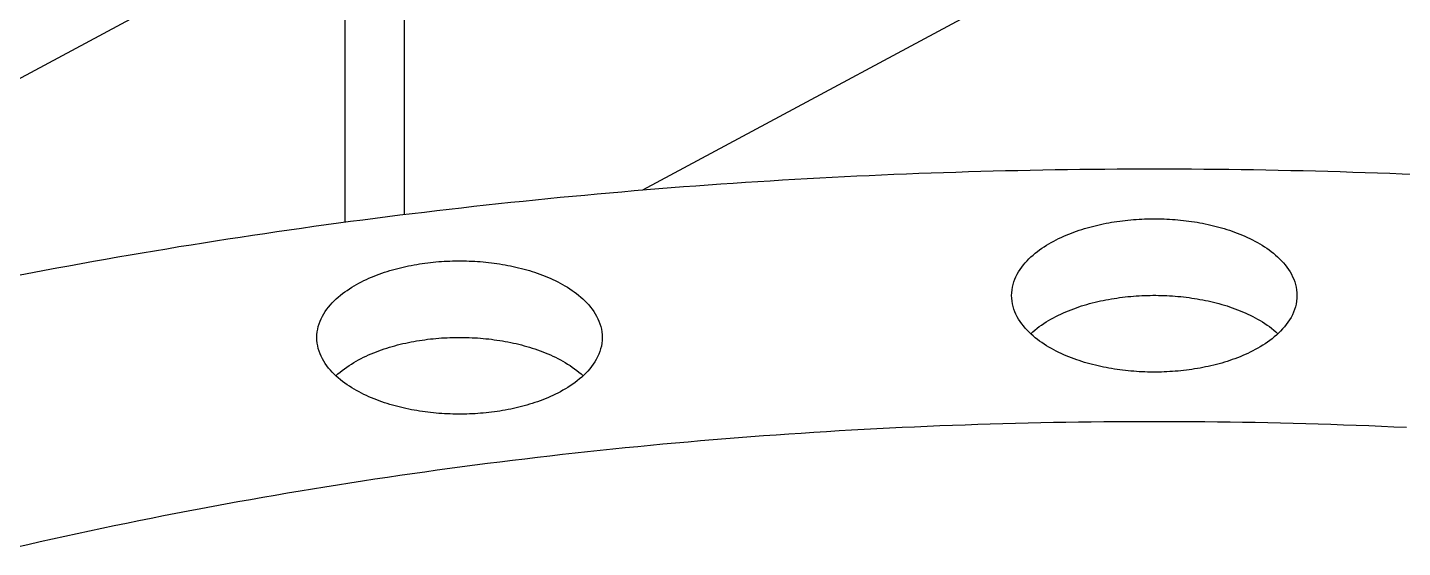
# Model space of a CAD drawing. Header units: millimetres. Extents: x 0 to 841, y 0 to 594.
# Drawn here: x 286.6 to 346.3, y 386 to 408.6 of the extents above; entities that cross this region are included whole.
import ezdxf

# ---------------------------------------------------------------- set-up
doc = ezdxf.new("R2010")
doc.units = ezdxf.units.MM
doc.layers.add('FINA', color=7, linetype='CONTINUOUS', lineweight=25)

msp = doc.modelspace()

# ---------------------------------------------------------------- linework, layer by layer
at = {"layer": 'FINA'}
for points in [[(299.121, 413.292), (284.879, 405.645)], [(332.048, 411.591), (313.26, 401.504)], [(300.347, 400.112), (300.347, 410.597)], [(302.926, 400.442), (302.926, 409.439)], [(346.808, 402.184), (346.27, 402.206), (345.732, 402.227), (345.193, 402.247), (344.655, 402.266), (344.117, 402.283), (343.578, 402.3), (343.04, 402.315), (342.501, 402.33), (341.963, 402.343), (341.424, 402.355), (340.886, 402.367), (340.347, 402.377), (339.809, 402.386), (339.27, 402.394), (338.732, 402.401), (338.193, 402.407), (337.655, 402.412), (337.116, 402.415), (336.577, 402.418), (336.039, 402.42), (335.5, 402.42), (334.961, 402.42), (334.423, 402.418), (333.884, 402.415), (333.345, 402.412), (332.807, 402.407), (332.268, 402.401), (331.73, 402.394), (331.191, 402.386), (330.653, 402.377), (330.114, 402.367), (329.576, 402.355), (329.037, 402.343), (328.499, 402.33), (327.96, 402.315), (327.422, 402.3), (326.883, 402.283), (326.345, 402.266), (325.807, 402.247), (325.268, 402.227), (324.73, 402.206), (324.192, 402.184), (323.654, 402.161), (323.116, 402.137), (322.578, 402.112), (322.04, 402.086), (321.502, 402.059), (320.964, 402.03), (320.426, 402.001), (319.888, 401.97), (319.351, 401.939), (318.813, 401.906), (318.275, 401.872), (317.738, 401.837), (317.2, 401.801), (316.663, 401.764), (316.126, 401.726), (315.589, 401.687), (315.052, 401.647), (314.514, 401.605), (313.978, 401.563), (313.441, 401.519), (312.904, 401.475), (312.367, 401.429), (311.831, 401.382), (311.294, 401.334), (310.758, 401.285), (310.221, 401.235), (309.685, 401.184), (309.149, 401.131), (308.613, 401.078), (308.077, 401.023), (307.542, 400.968), (307.006, 400.911), (306.47, 400.853), (305.935, 400.794), (305.4, 400.734), (304.865, 400.673), (304.33, 400.611), (303.795, 400.547), (303.26, 400.483), (302.725, 400.417), (302.191, 400.351), (301.656, 400.283), (301.122, 400.214), (300.588, 400.144), (300.054, 400.072), (299.521, 400), (298.987, 399.926), (298.454, 399.852), (297.92, 399.776), (297.387, 399.699), (296.854, 399.621), (296.321, 399.542), (295.789, 399.461), (295.256, 399.38), (294.724, 399.297), (294.192, 399.214), (293.66, 399.129), (293.129, 399.043), (292.597, 398.955), (292.066, 398.867), (291.535, 398.777), (291.004, 398.687), (290.473, 398.595), (289.942, 398.502), (289.412, 398.407), (288.882, 398.312), (288.352, 398.215), (287.822, 398.118), (287.293, 398.019), (286.764, 397.919), (286.235, 397.817)], [(329.302, 396.939), (329.306, 397.059), (329.318, 397.179), (329.338, 397.298), (329.366, 397.415), (329.401, 397.531), (329.442, 397.644), (329.491, 397.754), (329.545, 397.862), (329.605, 397.966), (329.669, 398.068), (329.739, 398.166), (329.812, 398.262), (329.89, 398.354), (329.971, 398.443), (330.055, 398.529), (330.143, 398.613), (330.232, 398.693), (330.325, 398.77), (330.419, 398.845), (330.516, 398.917), (330.614, 398.987), (330.714, 399.054), (330.816, 399.118), (330.919, 399.181), (331.024, 399.241), (331.129, 399.299), (331.236, 399.354), (331.344, 399.408), (331.453, 399.46), (331.563, 399.509), (331.674, 399.557), (331.785, 399.603), (331.897, 399.647), (332.01, 399.689), (332.124, 399.73), (332.238, 399.769), (332.352, 399.806), (332.467, 399.841), (332.583, 399.875), (332.699, 399.908), (332.816, 399.939), (332.932, 399.968), (333.05, 399.996), (333.167, 400.022), (333.285, 400.047), (333.403, 400.071), (333.522, 400.093), (333.641, 400.114), (333.759, 400.133), (333.879, 400.151), (333.998, 400.168), (334.118, 400.183), (334.237, 400.197), (334.357, 400.21), (334.477, 400.221), (334.597, 400.231), (334.717, 400.24), (334.838, 400.248), (334.958, 400.254), (335.078, 400.259), (335.199, 400.263), (335.319, 400.265), (335.44, 400.267), (335.56, 400.267), (335.681, 400.265), (335.801, 400.263), (335.922, 400.259), (336.042, 400.254), (336.162, 400.248), (336.283, 400.24), (336.403, 400.231), (336.523, 400.221), (336.643, 400.21), (336.763, 400.197), (336.882, 400.183), (337.002, 400.168), (337.121, 400.151), (337.241, 400.133), (337.359, 400.114), (337.478, 400.093), (337.597, 400.071), (337.715, 400.047), (337.833, 400.022), (337.95, 399.996), (338.068, 399.968), (338.184, 399.939), (338.301, 399.908), (338.417, 399.875), (338.533, 399.841), (338.648, 399.806), (338.762, 399.769), (338.876, 399.73), (338.99, 399.689), (339.103, 399.647), (339.215, 399.603), (339.326, 399.557), (339.437, 399.509), (339.547, 399.46), (339.656, 399.408), (339.764, 399.354), (339.871, 399.299), (339.976, 399.241), (340.081, 399.181), (340.184, 399.118), (340.286, 399.054), (340.386, 398.987), (340.484, 398.917), (340.581, 398.845), (340.675, 398.77), (340.768, 398.693), (340.857, 398.613), (340.945, 398.529), (341.029, 398.443), (341.11, 398.354), (341.188, 398.262), (341.261, 398.166), (341.331, 398.068), (341.395, 397.966), (341.455, 397.862), (341.509, 397.754), (341.558, 397.644), (341.599, 397.531), (341.634, 397.415), (341.662, 397.298), (341.682, 397.179), (341.694, 397.059), (341.698, 396.939)], [(299.121, 395.113), (299.125, 395.234), (299.137, 395.354), (299.157, 395.472), (299.185, 395.59), (299.22, 395.705), (299.261, 395.818), (299.31, 395.928), (299.364, 396.036), (299.424, 396.141), (299.488, 396.242), (299.558, 396.341), (299.632, 396.436), (299.709, 396.528), (299.79, 396.617), (299.874, 396.704), (299.962, 396.787), (300.051, 396.867), (300.144, 396.945), (300.238, 397.019), (300.335, 397.091), (300.433, 397.161), (300.533, 397.228), (300.635, 397.293), (300.738, 397.355), (300.843, 397.415), (300.948, 397.473), (301.055, 397.529), (301.163, 397.582), (301.272, 397.634), (301.382, 397.683), (301.493, 397.731), (301.604, 397.777), (301.716, 397.821), (301.829, 397.863), (301.943, 397.904), (302.057, 397.943), (302.171, 397.98), (302.286, 398.016), (302.402, 398.05), (302.518, 398.082), (302.635, 398.113), (302.751, 398.142), (302.869, 398.17), (302.986, 398.196), (303.104, 398.221), (303.222, 398.245), (303.341, 398.267), (303.46, 398.288), (303.579, 398.307), (303.698, 398.325), (303.817, 398.342), (303.937, 398.357), (304.056, 398.371), (304.176, 398.384), (304.296, 398.395), (304.416, 398.406), (304.536, 398.414), (304.657, 398.422), (304.777, 398.428), (304.897, 398.433), (305.018, 398.437), (305.138, 398.44), (305.259, 398.441), (305.379, 398.441), (305.5, 398.44), (305.62, 398.437), (305.741, 398.433), (305.861, 398.428), (305.982, 398.422), (306.102, 398.414), (306.222, 398.406), (306.342, 398.395), (306.462, 398.384), (306.582, 398.371), (306.702, 398.357), (306.821, 398.342), (306.94, 398.325), (307.06, 398.307), (307.179, 398.288), (307.297, 398.267), (307.416, 398.245), (307.534, 398.221), (307.652, 398.196), (307.769, 398.17), (307.887, 398.142), (308.004, 398.113), (308.12, 398.082), (308.236, 398.05), (308.352, 398.016), (308.467, 397.98), (308.581, 397.943), (308.696, 397.904), (308.809, 397.863), (308.922, 397.821), (309.034, 397.777), (309.146, 397.731), (309.256, 397.683), (309.366, 397.634), (309.475, 397.582), (309.583, 397.529), (309.69, 397.473), (309.795, 397.415), (309.9, 397.355), (310.003, 397.293), (310.105, 397.228), (310.205, 397.161), (310.303, 397.091), (310.4, 397.019), (310.494, 396.945), (310.587, 396.867), (310.676, 396.787), (310.764, 396.704), (310.848, 396.617), (310.929, 396.528), (311.007, 396.436), (311.08, 396.341), (311.15, 396.242), (311.215, 396.141), (311.274, 396.036), (311.328, 395.928), (311.377, 395.818), (311.419, 395.705), (311.453, 395.59), (311.481, 395.472), (311.501, 395.354), (311.513, 395.234), (311.517, 395.113)], [(339.883, 394.586), (339.776, 394.53), (339.668, 394.476), (339.559, 394.424), (339.449, 394.374), (339.339, 394.326), (339.227, 394.28), (339.115, 394.236), (339.002, 394.193), (338.888, 394.153), (338.774, 394.113), (338.66, 394.076), (338.544, 394.04), (338.429, 394.006), (338.312, 393.974), (338.196, 393.942), (338.079, 393.913), (337.962, 393.885), (337.844, 393.858), (337.726, 393.833), (337.608, 393.81), (337.489, 393.787), (337.37, 393.766), (337.251, 393.747), (337.132, 393.729), (337.012, 393.712), (336.893, 393.696), (336.773, 393.682), (336.653, 393.669), (336.533, 393.658), (336.413, 393.647), (336.292, 393.639), (336.172, 393.631), (336.051, 393.624), (335.931, 393.619), (335.81, 393.615), (335.69, 393.613), (335.569, 393.611), (335.448, 393.611), (335.328, 393.613), (335.207, 393.615), (335.087, 393.619), (334.966, 393.624), (334.845, 393.63), (334.725, 393.637), (334.605, 393.646), (334.485, 393.656), (334.364, 393.668), (334.244, 393.68), (334.125, 393.694), (334.005, 393.709), (333.885, 393.726), (333.766, 393.744), (333.647, 393.763), (333.528, 393.784), (333.41, 393.806), (333.291, 393.83), (333.173, 393.855), (333.055, 393.881), (332.938, 393.909), (332.821, 393.938), (332.704, 393.969), (332.588, 394.001), (332.472, 394.035), (332.357, 394.071), (332.242, 394.108), (332.128, 394.147), (332.014, 394.187), (331.901, 394.23), (331.789, 394.274), (331.677, 394.319), (331.567, 394.367), (331.457, 394.417), (331.348, 394.468), (331.24, 394.522), (331.133, 394.578), (331.027, 394.636), (330.922, 394.696), (330.819, 394.758), (330.717, 394.823), (330.617, 394.89), (330.518, 394.959), (330.421, 395.031), (330.327, 395.106), (330.234, 395.184), (330.144, 395.264), (330.057, 395.347), (329.972, 395.433), (329.891, 395.523), (329.814, 395.615), (329.74, 395.71), (329.67, 395.809), (329.605, 395.911), (329.545, 396.015), (329.491, 396.123), (329.443, 396.234), (329.401, 396.347), (329.366, 396.462), (329.338, 396.58), (329.318, 396.698), (329.306, 396.818), (329.302, 396.939)], [(330.129, 395.278), (330.219, 395.359), (330.311, 395.437), (330.406, 395.513), (330.502, 395.585), (330.601, 395.655), (330.701, 395.723), (330.803, 395.788), (330.906, 395.851), (331.011, 395.911), (331.117, 395.97), (331.224, 396.026), (331.332, 396.08), (331.441, 396.132), (331.551, 396.182), (331.662, 396.23), (331.774, 396.276), (331.886, 396.321), (331.999, 396.363), (332.113, 396.404), (332.227, 396.443), (332.342, 396.481), (332.458, 396.516), (332.574, 396.551), (332.69, 396.583), (332.807, 396.614), (332.924, 396.644), (333.042, 396.672), (333.16, 396.699), (333.278, 396.724), (333.397, 396.747), (333.516, 396.77), (333.635, 396.791), (333.754, 396.81), (333.873, 396.828), (333.993, 396.845), (334.113, 396.86), (334.233, 396.875), (334.353, 396.887), (334.474, 396.899), (334.594, 396.909), (334.715, 396.918), (334.835, 396.926), (334.956, 396.932), (335.077, 396.937), (335.198, 396.941), (335.319, 396.943), (335.44, 396.945), (335.56, 396.945), (335.681, 396.943), (335.802, 396.941), (335.923, 396.937), (336.044, 396.932), (336.165, 396.926), (336.285, 396.918), (336.406, 396.909), (336.526, 396.899), (336.647, 396.887), (336.767, 396.875), (336.887, 396.86), (337.007, 396.845), (337.127, 396.828), (337.246, 396.81), (337.365, 396.791), (337.484, 396.77), (337.603, 396.747), (337.722, 396.724), (337.84, 396.699), (337.958, 396.672), (338.076, 396.644), (338.193, 396.614), (338.31, 396.583), (338.426, 396.551), (338.542, 396.516), (338.658, 396.481), (338.773, 396.443), (338.887, 396.404), (339.001, 396.363), (339.114, 396.321), (339.226, 396.276), (339.338, 396.23), (339.449, 396.182), (339.559, 396.132), (339.668, 396.08), (339.776, 396.026), (339.883, 395.97), (339.989, 395.911), (340.094, 395.851), (340.197, 395.788), (340.299, 395.723), (340.399, 395.655), (340.498, 395.585), (340.594, 395.513), (340.689, 395.437), (340.781, 395.359), (340.871, 395.278)], [(341.698, 396.939), (341.694, 396.814), (341.681, 396.69), (341.659, 396.567), (341.63, 396.446), (341.593, 396.327), (341.548, 396.211), (341.497, 396.097), (341.439, 395.986), (341.375, 395.879), (341.307, 395.775), (341.233, 395.674), (341.155, 395.577), (341.073, 395.483), (340.988, 395.392), (340.899, 395.304), (340.807, 395.22), (340.712, 395.138), (340.615, 395.06), (340.516, 394.984), (340.415, 394.911), (340.312, 394.841), (340.207, 394.774), (340.1, 394.709), (339.992, 394.646), (339.883, 394.586)], [(309.702, 392.76), (309.595, 392.704), (309.487, 392.65), (309.378, 392.598), (309.268, 392.548), (309.158, 392.5), (309.046, 392.454), (308.934, 392.41), (308.821, 392.368), (308.707, 392.327), (308.593, 392.288), (308.479, 392.25), (308.363, 392.215), (308.248, 392.18), (308.132, 392.148), (308.015, 392.117), (307.898, 392.087), (307.781, 392.059), (307.663, 392.033), (307.545, 392.007), (307.427, 391.984), (307.308, 391.961), (307.189, 391.941), (307.07, 391.921), (306.951, 391.903), (306.831, 391.886), (306.712, 391.871), (306.592, 391.856), (306.472, 391.844), (306.352, 391.832), (306.232, 391.822), (306.111, 391.813), (305.991, 391.805), (305.87, 391.799), (305.75, 391.794), (305.629, 391.79), (305.509, 391.787), (305.388, 391.786), (305.267, 391.786), (305.147, 391.787), (305.026, 391.789), (304.906, 391.793), (304.785, 391.798), (304.665, 391.804), (304.544, 391.812), (304.424, 391.82), (304.304, 391.83), (304.183, 391.842), (304.063, 391.854), (303.944, 391.868), (303.824, 391.884), (303.704, 391.9), (303.585, 391.918), (303.466, 391.938), (303.347, 391.958), (303.229, 391.98), (303.11, 392.004), (302.992, 392.029), (302.874, 392.055), (302.757, 392.083), (302.64, 392.112), (302.523, 392.143), (302.407, 392.176), (302.291, 392.21), (302.176, 392.245), (302.061, 392.282), (301.947, 392.321), (301.833, 392.362), (301.72, 392.404), (301.608, 392.448), (301.497, 392.494), (301.386, 392.541), (301.276, 392.591), (301.167, 392.643), (301.059, 392.696), (300.952, 392.752), (300.846, 392.81), (300.741, 392.87), (300.638, 392.932), (300.536, 392.997), (300.436, 393.064), (300.337, 393.133), (300.24, 393.206), (300.146, 393.28), (300.053, 393.358), (299.963, 393.438), (299.876, 393.521), (299.791, 393.608), (299.71, 393.697), (299.633, 393.789), (299.559, 393.885), (299.489, 393.983), (299.424, 394.085), (299.364, 394.19), (299.31, 394.297), (299.262, 394.408), (299.22, 394.521), (299.185, 394.636), (299.157, 394.754), (299.137, 394.873), (299.125, 394.993), (299.121, 395.113)], [(299.948, 393.452), (300.038, 393.533), (300.13, 393.611), (300.225, 393.687), (300.321, 393.76), (300.42, 393.83), (300.52, 393.897), (300.622, 393.962), (300.725, 394.025), (300.83, 394.086), (300.936, 394.144), (301.043, 394.2), (301.151, 394.254), (301.26, 394.306), (301.37, 394.356), (301.481, 394.404), (301.593, 394.45), (301.705, 394.495), (301.818, 394.537), (301.932, 394.578), (302.047, 394.617), (302.161, 394.655), (302.277, 394.691), (302.393, 394.725), (302.509, 394.757), (302.626, 394.789), (302.743, 394.818), (302.861, 394.846), (302.979, 394.873), (303.097, 394.898), (303.216, 394.922), (303.335, 394.944), (303.454, 394.965), (303.573, 394.984), (303.693, 395.002), (303.812, 395.019), (303.932, 395.035), (304.052, 395.049), (304.172, 395.062), (304.293, 395.073), (304.413, 395.083), (304.534, 395.092), (304.654, 395.1), (304.775, 395.106), (304.896, 395.111), (305.017, 395.115), (305.138, 395.118), (305.259, 395.119), (305.38, 395.119), (305.5, 395.118), (305.621, 395.115), (305.742, 395.111), (305.863, 395.106), (305.984, 395.1), (306.104, 395.092), (306.225, 395.083), (306.345, 395.073), (306.466, 395.062), (306.586, 395.049), (306.706, 395.035), (306.826, 395.019), (306.946, 395.002), (307.065, 394.984), (307.184, 394.965), (307.304, 394.944), (307.422, 394.922), (307.541, 394.898), (307.659, 394.873), (307.777, 394.846), (307.895, 394.818), (308.012, 394.789), (308.129, 394.757), (308.245, 394.725), (308.361, 394.691), (308.477, 394.655), (308.592, 394.617), (308.706, 394.578), (308.82, 394.537), (308.933, 394.495), (309.045, 394.45), (309.157, 394.404), (309.268, 394.356), (309.378, 394.306), (309.487, 394.254), (309.595, 394.2), (309.702, 394.144), (309.808, 394.086), (309.913, 394.025), (310.016, 393.962), (310.118, 393.897), (310.218, 393.83), (310.317, 393.76), (310.413, 393.687), (310.508, 393.611), (310.6, 393.533), (310.69, 393.452)], [(311.517, 395.113), (311.513, 394.989), (311.5, 394.865), (311.479, 394.742), (311.449, 394.62), (311.412, 394.501), (311.367, 394.385), (311.316, 394.271), (311.258, 394.161), (311.194, 394.053), (311.126, 393.949), (311.052, 393.848), (310.974, 393.751), (310.892, 393.657), (310.807, 393.566), (310.718, 393.478), (310.626, 393.394), (310.531, 393.312), (310.434, 393.234), (310.335, 393.158), (310.234, 393.086), (310.131, 393.015), (310.026, 392.948), (309.919, 392.883), (309.811, 392.82), (309.702, 392.76)], [(346.458, 391.2), (345.911, 391.226), (345.363, 391.249), (344.815, 391.272), (344.268, 391.293), (343.72, 391.313), (343.172, 391.332), (342.624, 391.349), (342.076, 391.365), (341.529, 391.38), (340.981, 391.394), (340.433, 391.406), (339.885, 391.417), (339.337, 391.426), (338.789, 391.435), (338.241, 391.442), (337.692, 391.448), (337.144, 391.452), (336.596, 391.455), (336.048, 391.457), (335.5, 391.458), (334.952, 391.457), (334.404, 391.455), (333.856, 391.452), (333.308, 391.448), (332.759, 391.442), (332.211, 391.435), (331.663, 391.426), (331.115, 391.417), (330.567, 391.406), (330.019, 391.394), (329.471, 391.38), (328.924, 391.365), (328.376, 391.349), (327.828, 391.332), (327.28, 391.313), (326.732, 391.293), (326.185, 391.272), (325.637, 391.249), (325.089, 391.226), (324.542, 391.2), (323.994, 391.174), (323.447, 391.146), (322.9, 391.117), (322.352, 391.087), (321.805, 391.055), (321.258, 391.022), (320.711, 390.988), (320.164, 390.953), (319.617, 390.916), (319.07, 390.878), (318.524, 390.838), (317.977, 390.798), (317.431, 390.755), (316.884, 390.712), (316.338, 390.667), (315.792, 390.621), (315.246, 390.574), (314.7, 390.525), (314.154, 390.476), (313.608, 390.424), (313.063, 390.372), (312.517, 390.318), (311.972, 390.262), (311.427, 390.206), (310.881, 390.148), (310.337, 390.089), (309.792, 390.028), (309.247, 389.966), (308.703, 389.903), (308.158, 389.838), (307.614, 389.773), (307.07, 389.705), (306.527, 389.637), (305.983, 389.567), (305.44, 389.495), (304.896, 389.423), (304.353, 389.349), (303.81, 389.273), (303.268, 389.196), (302.725, 389.118), (302.183, 389.039), (301.641, 388.958), (301.099, 388.875), (300.557, 388.792), (300.016, 388.707), (299.474, 388.62), (298.933, 388.532), (298.392, 388.443), (297.852, 388.353), (297.312, 388.261), (296.771, 388.167), (296.232, 388.072), (295.692, 387.976), (295.153, 387.879), (294.614, 387.779), (294.075, 387.679), (293.536, 387.577), (292.998, 387.474), (292.46, 387.369), (291.922, 387.263), (291.385, 387.155), (290.848, 387.046), (290.311, 386.935), (289.774, 386.823), (289.238, 386.71), (288.702, 386.595), (288.166, 386.478), (287.631, 386.361), (287.096, 386.241), (286.562, 386.12), (286.027, 385.998)], [(346.458, 391.2), (345.911, 391.226), (345.363, 391.249), (344.815, 391.272), (344.268, 391.293), (343.72, 391.313), (343.172, 391.332), (342.624, 391.349), (342.076, 391.365), (341.529, 391.38), (340.981, 391.394), (340.433, 391.406), (339.885, 391.417), (339.337, 391.426), (338.789, 391.435), (338.241, 391.442), (337.692, 391.448), (337.144, 391.452), (336.596, 391.455), (336.048, 391.457), (335.5, 391.458), (334.952, 391.457), (334.404, 391.455), (333.856, 391.452), (333.308, 391.448), (332.759, 391.442), (332.211, 391.435), (331.663, 391.426), (331.115, 391.417), (330.567, 391.406), (330.019, 391.394), (329.471, 391.38), (328.924, 391.365), (328.376, 391.349), (327.828, 391.332), (327.28, 391.313), (326.732, 391.293), (326.185, 391.272), (325.637, 391.249), (325.089, 391.226), (324.542, 391.2), (323.994, 391.174), (323.447, 391.146), (322.9, 391.117), (322.352, 391.087), (321.805, 391.055), (321.258, 391.022), (320.711, 390.988), (320.164, 390.953), (319.617, 390.916), (319.07, 390.878), (318.524, 390.838), (317.977, 390.798), (317.431, 390.755), (316.884, 390.712), (316.338, 390.667), (315.792, 390.621), (315.246, 390.574), (314.7, 390.525), (314.154, 390.476), (313.608, 390.424), (313.063, 390.372), (312.517, 390.318), (311.972, 390.262), (311.427, 390.206), (310.881, 390.148), (310.337, 390.089), (309.792, 390.028), (309.247, 389.966), (308.703, 389.903), (308.158, 389.838), (307.614, 389.773), (307.07, 389.705), (306.527, 389.637), (305.983, 389.567), (305.44, 389.495), (304.896, 389.423), (304.353, 389.349), (303.81, 389.273), (303.268, 389.196), (302.725, 389.118), (302.183, 389.039), (301.641, 388.958), (301.099, 388.875), (300.557, 388.792), (300.016, 388.707), (299.474, 388.62), (298.933, 388.532), (298.392, 388.443), (297.852, 388.353), (297.312, 388.261), (296.771, 388.167), (296.232, 388.072), (295.692, 387.976), (295.153, 387.879), (294.614, 387.779), (294.075, 387.679), (293.536, 387.577), (292.998, 387.474), (292.46, 387.369), (291.922, 387.263), (291.385, 387.155), (290.848, 387.046), (290.311, 386.935), (289.774, 386.823), (289.238, 386.71), (288.702, 386.595), (288.166, 386.478), (287.631, 386.361), (287.096, 386.241), (286.562, 386.12), (286.027, 385.998)]]:
    msp.add_lwpolyline(points, dxfattribs=at)

doc.saveas('drawing.dxf')
